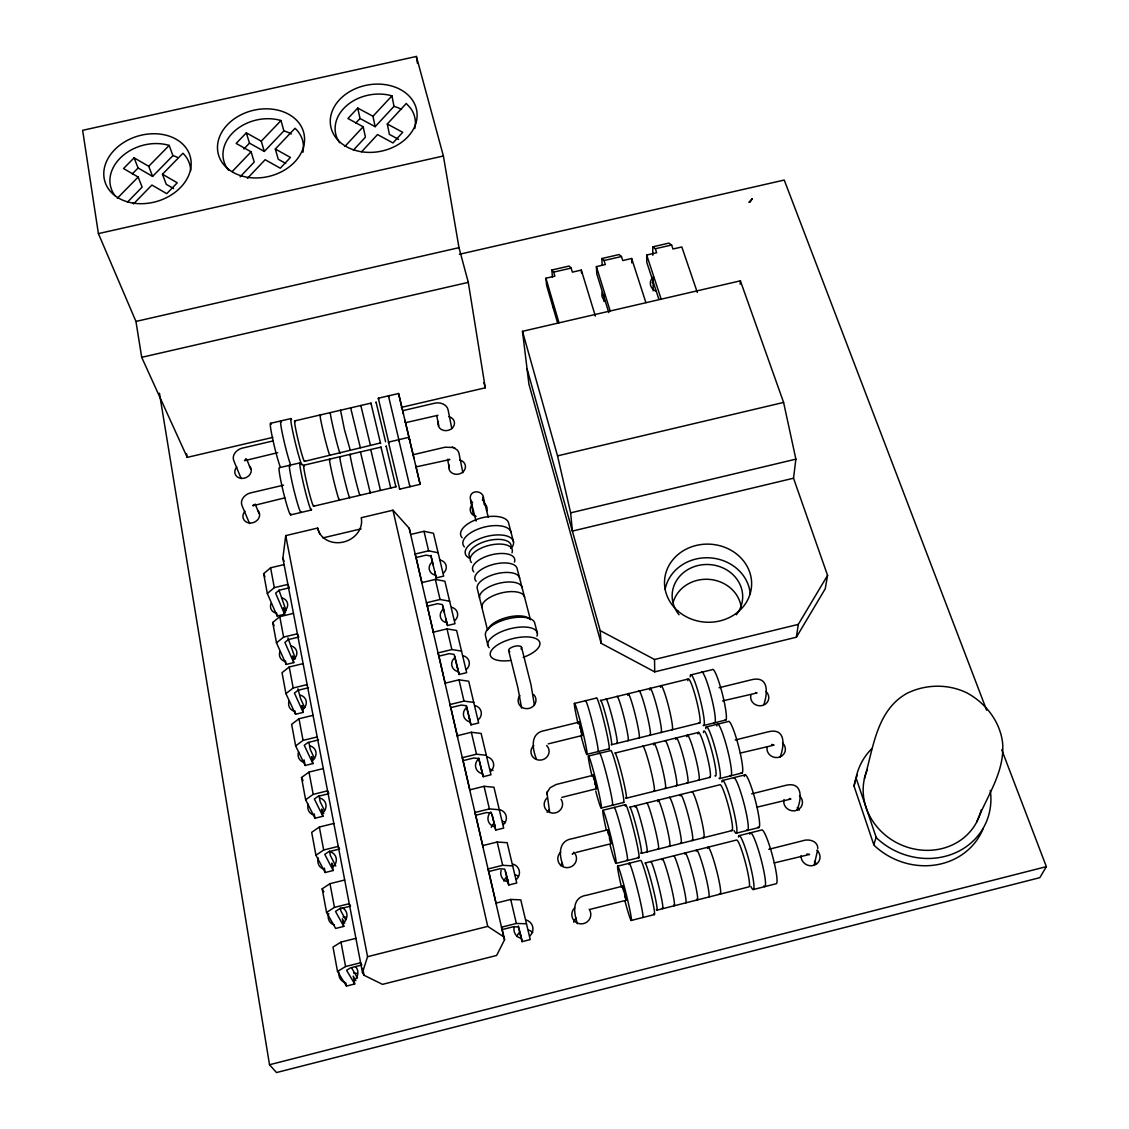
<?xml version="1.0" encoding="UTF-8"?>
<svg xmlns="http://www.w3.org/2000/svg" width="1129" height="1129" viewBox="0 0 1129 1129"><rect width="100%" height="100%" fill="white"/><g stroke="black" fill="none" stroke-linecap="round" stroke-linejoin="round"><path stroke-width="1.5" d="M360.349 447.691L350.667 407.865M360.447 451.925L370.241 492.865L370.213 492.131M360.814 405.494L370.439 445.32M740.172 284.212L740.384 280.825L522.487 331.319L528.922 384.17L601.136 643.29L654.707 671.868L796.382 637.208L825.243 588.773L827.571 575.395L793.518 478.216L795.889 459.15L783.597 402.432L740.384 280.825M350.23 450.048L344.514 429.895L340.521 410.222M982.907 829.194A68.403 62.25 25.9 0 1 875.102 846.256L873.804 844.746L854.103 786.306L854.258 784.5A68.403 62.25 25.9 0 1 857.236 775.242M854.103 786.306L856.332 776.484A69.151 62.829 25.5 0 1 872.082 748.386M763.952 704.298C768.115 691.456 768.284 675.509 751.293 679.813L719.032 687.744M501.77 927.742L504.55 939.765L496.619 955.459L382.491 984.361L364.046 975.273L362.48 972.506L282.871 558.276L285.722 535.612L317.63 528.062A22.425 19.433 -17.6 0 0 343.47 542.033A22.425 19.433 -17.6 0 0 361.224 517.731L392.963 510.209L409.206 528.259L410.377 532.747M796.382 637.208L798.302 624.379L827.571 575.395M780.181 757.023C784.796 744.448 785.474 727.401 768.016 731.86L735.177 740.003M536.247 758.603C532.027 747.765 530.263 732.848 544.63 730.576L579.05 722.123L579.262 724.084M797.003 809.888C802.394 797.328 802.253 780.887 784.951 785.544L751.688 793.856M549.682 812.457L547.015 793.108M547.113 792.558L550.105 787.732L556.272 784.457L593.233 775.242L596.535 788.734L561.861 797.342M548.2 743.884L582.31 735.487L579.05 722.123M546.789 794.251L547.325 791.471M814.192 865.012L817.594 850.222M864.433 778.544C873.281 748.583 876.287 710.649 906.686 693.502C925.357 684.118 948.064 683.666 966.904 692.881C985.631 702.986 1000.04 721.431 1002.608 742.854C1005.022 771.784 986.859 796.27 976.726 821.997M482.464 500.5L483 497.226L484.313 504.734M873.804 844.746L876.146 837.266L856.177 778.304M362.48 972.506L367.56 956.686L285.722 535.612M245.445 459.926L245.882 458.614M253.813 504.762L253.065 505.693L284.79 497.861M576.002 852.466L611.114 843.673L607.727 829.829L607.712 830.549M1001.733 749.755L1046.357 866.649L1039.837 877.656L276.492 1072.55L269.521 1064.732L159.443 393.217M245.487 459.799L244.527 460.688L277.649 452.687M361.619 151.766L377.523 134.563L392.963 142.946L402.728 132.305L387.303 123.992L406.271 103.473L410.533 108.144A40.404 31.316 -10.3 0 1 414.752 128.551M353.448 150.086L365.443 137.159L363.171 126.787L347.915 118.503L357.724 108.045L372.965 116.259L375.153 126.674L393.993 106.366L391.961 95.852L390.832 95.542A40.404 31.316 -10.3 0 0 335.384 124.896A40.404 31.302 -10.3 0 0 339.631 142.776M344.966 146.347L363.171 126.787M372.965 116.259L391.961 95.852M355.691 123.117L360.024 118.489L357.724 108.045M240.152 176.801L254.223 162.04L251.09 151.808L236.159 143.425L246.334 132.841L261.265 141.181L264.313 151.441L283.873 130.908L281.008 120.535L279.893 120.224A40.7 31.457 -13.5 0 0 233.251 132.319A40.7 31.457 -13.5 0 0 228.608 170.225M247.434 178.354L265.146 159.711L280.288 168.207L290.435 157.453L275.321 149.014L295.022 128.269L295.544 128.762A40.7 31.457 -13.5 0 1 303.447 148.224M243.864 149L249.481 143.143L246.334 132.841M232.179 171.594L251.09 151.808M261.265 141.181L281.008 120.535M127.535 202.049L142.141 187.118L138.147 177.041L123.527 168.531L134.097 157.834L148.718 166.288L152.613 176.406L172.92 155.633L169.195 145.415L168.094 145.105A41.096 31.527 -16.6 0 0 121.029 157.284A41.096 31.527 -16.6 0 0 114.989 195.656M133.518 203.897L151.907 185.043L166.725 193.666L177.267 182.785L162.463 174.233L182.926 153.248L183.434 153.756A41.096 31.527 -16.6 0 1 190.688 170.719M117.289 198.295L138.147 177.041M148.718 166.288L169.195 145.415M132.262 173.908L138.091 167.995L134.097 157.834M590.552 909.254L626.172 900.265L622.728 886.152L623.476 890.767M285.411 612.581L283.379 607.811L284.593 614.218L277.127 616.011L267.333 593.515L263.65 573.715L270.593 567.788L284.085 564.585M267.333 593.515L274.319 587.63L287.895 584.399L289.278 587.814L279.131 590.241L275.631 593.177L284.593 614.218M293.921 659.223L292.524 656.02L293.766 662.61L286.187 664.445L276.492 642.867L272.71 622.488L279.78 616.674L293.455 613.386M276.492 642.867L283.619 637.095L297.379 633.778L298.762 637.066L288.459 639.536L284.889 642.415L293.766 662.61M573.447 853.157L572.276 854.103L572.911 853.651M303.108 663.626L289.236 666.971L282.038 672.672L285.933 693.643L295.53 714.248L303.207 712.385L301.923 705.597L303.376 708.8M285.933 693.643L293.187 687.984L307.144 684.611M626.172 900.265L624.831 896.158M313.058 715.334L298.973 718.75L291.635 724.338L295.643 745.93L305.126 765.476L312.916 763.571L311.59 756.599L313.015 759.634M295.643 745.93L303.052 740.398L317.207 736.941M323.769 813.614L321.539 809.084L322.908 816.267L315.005 818.215L305.634 799.769L301.514 777.528L309.007 772.081L323.289 768.581M305.634 799.769L313.199 794.379L327.565 790.85L328.892 793.659L318.138 796.312L314.356 798.993L322.908 816.267M333.831 823.45L319.338 827.035L311.689 832.341L315.937 855.26L325.18 872.505L333.182 870.515L331.785 863.12L333.323 866.098M315.937 855.26L323.67 850.01L338.248 846.397L339.547 849.036L328.638 851.746L324.771 854.357L333.182 870.515M344.74 923.169L342.341 918.78L343.78 926.401L335.652 928.433L326.563 912.458L322.174 888.819L329.993 883.682L344.712 880.013M326.563 912.458L334.452 907.377L349.256 903.68L350.526 906.121L339.462 908.887L335.511 911.428L343.78 926.401M355.917 938.34L340.986 942.094L332.999 947.076L337.529 971.448L346.448 986.069L354.704 983.98L353.208 976.119L355.889 980.692M337.529 971.448L345.587 966.537L360.617 962.755L361.859 964.999L350.611 967.835L346.589 970.277L354.704 983.98M269.521 1064.732L1046.357 866.649M526.467 923.762L516.362 923.466L501.502 927.205L502.165 929.59L513.3 926.782L518.352 926.923L522.078 941.642L530.235 939.582L520.765 899.855L510.703 899.432L495.927 903.144M656.965 910.143L748.964 886.858A24.231 2.794 75.2 0 0 745.323 862.217A24.231 2.794 75.2 0 0 736.475 840.047L644.969 863.05A24.316 1.623 75.8 0 1 653.183 888.735A24.316 1.623 75.8 0 1 656.358 909.508M631.294 920.431L654.397 914.575M753.353 889.525L776.258 883.725A27.844 3.599 75 0 0 772.377 855.345A27.844 3.599 75 0 0 761.736 829.984L738.973 835.7M622.728 886.152L586.798 895.212C571.824 897.16 573.419 912.43 577.483 923.748M768.793 849.318L802.55 840.823C808.547 838.621 817.819 840.738 817.819 848.443M367.56 956.686L487.742 926.373L503.732 936.83L504.55 939.765M774.212 862.937L809.564 854.455L806.953 853.933M607.727 829.829L572.318 838.678C558.305 840.625 558.742 854.808 563.131 865.703M512.679 865.887L502.673 865.308L488.024 868.963L488.744 871.532L499.71 868.794L504.705 869.076L508.727 885.023L516.757 883.005L507.161 842.7L497.183 842.008L482.633 845.635M756.994 807.179L790.879 799.036L789.298 798.513M641.399 853.326L732.072 830.577M616.109 863.375L638.873 857.659M736.39 833.174L758.97 827.515M617.662 866.169L640.637 860.397A27.957 1.821 75.8 0 1 650.022 889.962A27.957 1.821 75.8 0 1 653.719 913.827M499.314 809.747L489.393 808.914L474.956 812.485L475.718 815.251L486.514 812.57L491.482 812.979L495.758 830.069L503.675 828.093L493.952 787.252L484.073 786.306L469.735 789.863M740.342 753.057L774.071 745.126L771.587 744.406M626.313 798.189L710.113 777.345M601.376 808.025L623.815 802.437M719.935 778.502L742.19 772.956M602.787 810.297L625.41 804.667M722.334 780.52L744.773 774.931M486.345 755.287L476.509 754.2L462.283 757.7L463.088 760.636L473.728 758.011L478.64 758.547L483.17 776.696L490.974 774.776L481.137 733.455L471.343 732.269L457.203 735.741M722.532 700.926L757.051 692.952L755.555 692.5M611.664 744.688L699.768 722.927M587.066 754.299L609.194 748.823M703.946 725.425L725.891 720.006M588.336 756.091L610.648 750.587A26.842 1.722 76.1 0 1 619.228 777.316A26.842 1.722 76.1 0 1 623.279 802.112M706.189 726.977L728.318 721.516A26.729 3.429 75.5 0 1 738.93 747.624A26.729 3.429 75.5 0 1 741.217 772.758M698.216 732.509L614.853 753.114A23.342 1.538 76 0 1 622.361 776.343A23.342 1.538 76 0 1 625.833 797.935M473.757 702.421L464.005 701.109L449.991 704.538L450.824 707.629L461.309 705.06L466.192 705.71L470.948 724.86L478.64 722.983L468.704 681.224L458.995 679.827L445.052 683.214M318.547 739.918L307.949 742.515L304.251 745.267L312.916 763.571M527.074 368.929L600.176 630.603L654.538 659.491L798.302 624.379M574.322 703.466L596.31 698.075A26.348 1.679 76.2 0 1 604.523 723.506A26.348 1.679 76.2 0 1 608.714 748.71M690.511 674.987L712.328 669.652A26.235 3.345 75.7 0 1 722.518 694.462A26.235 3.345 75.7 0 1 725.001 719.992M688.111 679.065L600.445 700.559A22.905 1.51 76.2 0 1 607.628 722.659A22.905 1.51 76.2 0 1 611.241 744.59M461.521 651.094L451.868 649.556L438.052 652.915L438.913 656.147L449.257 653.649L454.084 654.397L459.066 674.493L466.658 672.644L456.624 630.504L446.999 628.881L433.254 632.198M449.652 601.221L440.07 599.485L426.452 602.759L427.341 606.146L437.544 603.69L442.328 604.551L447.507 625.508L455.001 623.702L444.882 581.209L435.342 579.389L421.794 582.635M308.513 687.744L298.07 690.271L294.429 693.093L303.207 712.385M793.518 478.216L572.375 531.082L570.639 512.848L557.528 455.862L522.487 331.319M438.108 552.744L428.611 550.825L415.176 554.029L416.093 557.543L426.155 555.143L430.911 556.089L436.274 577.879L443.669 576.115L433.48 533.297L424.01 531.293L410.646 534.469M322.922 537.898L361.082 528.852M570.639 512.848L795.889 459.15M313.664 506.215L395.884 486.811L395.785 486.091M290.675 514.895L311.308 510.026M409.192 438.25L408.966 437.304L388.461 442.116L399.68 489.153L420.157 484.313L416.065 467.053M557.528 455.862L783.597 402.432M404.93 420.27L405.509 422.698L437.939 415.289M304.491 461.38L380.544 442.949M299.975 462.862L279.315 467.702A24.273 1.75 76.4 0 0 283.972 494.53A24.273 1.75 76.4 0 0 290.915 513.977M303.814 465.219L380.995 447.112L381.277 447.903M283.534 485.16L251.273 492.738C245.487 493.782 239.447 499.611 242.1 505.806L249.622 523.602M413.99 458.43L413.115 454.733L445.08 447.211L453.11 447.479M270.607 423.304L290.986 418.563M388.461 441.312L378.328 398.212L398.565 393.513L420.157 484.313M294.768 420.891L370.947 403.138L371.258 404.041M401.331 407.4L485.258 387.811L468.295 282.363L458.981 247.674L443.387 155.985L416.375 56.45L82.643 130.315L98.406 233.604L135.946 321.426L141.704 357.328L187.216 457.372L272.865 437.389M273.077 440.931L242.933 447.973C237.175 449.003 231.276 454.832 233.886 460.957L241.169 478.597M403.49 414.23L402.658 410.688L434.199 403.321C439.633 401.797 447.169 404.069 448.185 410.293L451.826 428.667M557.528 322.668L546.619 285.468L545.914 278.228L554.875 276.168L553.662 272.117L551.827 270.029L569.171 266.035L571.147 268.095L572.361 272.145L581.308 270.085L595.364 316.078M608.799 312.592L596.804 273.91L596.394 266.613L605.313 264.567L604.057 260.531L601.842 258.527L619.129 254.561L621.458 256.537L622.756 260.545L631.661 258.499L645.901 302.614M658.856 299.185L646.804 262.394L646.691 255.041L656.655 252.755L655.328 248.747L652.731 246.842L652.83 255.309M652.068 282.645L653.098 282.405M135.946 321.426L458.981 247.674M459.404 254.279L784.232 180.047L986.647 710.226M141.704 357.328L468.295 282.363M652.731 246.842L668.904 243.116L671.614 245.007L672.955 249.001L681.831 246.955L697.327 292.453M553.662 272.117L571.147 268.095M604.057 260.531L621.458 256.537M655.328 248.747L671.614 245.007M98.406 233.604L443.387 155.985M596.535 788.734L595.533 786.052M453.929 447.79L457.513 450.245L458.882 452.757L462.848 472.698M452.15 447.098L455.1 448.241M448.848 459.235L449.85 459.574L416.022 466.898L415.726 465.67M360.024 118.489L375.153 126.674M398.579 139.361L389.392 134.379L387.303 123.992M249.481 143.143L264.313 151.441M285.764 163.465L278.256 159.26L275.321 149.014M138.091 167.995L152.613 176.406M173.612 188.585L166.259 184.323L162.463 174.233M472.628 502.8L470.708 500.091L476.071 521.132M876.146 837.266L877.459 838.791A69.151 62.829 25.5 0 0 954.795 853.072A69.151 62.829 25.5 0 0 990.274 790.413M582.31 735.487L581.901 734.57M351.669 967.976L357.54 978.095M322.174 888.819L323.84 891.825M345.672 919.768L340.845 910.877L340.266 907.843M611.114 843.673L610.267 841.331M335.75 865.999L330.331 855.443L329.499 851.04M301.514 777.528L303.08 780.675M324.602 810.777L320.128 801.632L319.041 795.931M314.525 758.561L310.221 749.36L308.909 742.43M304.745 707.784L300.582 698.569L297.957 688.803M272.71 622.488L274.107 625.621M295.431 658.842L287.923 637.899M263.65 573.715L264.962 576.764M286.173 610.761L278.976 590.199M255.154 504.07L259.105 513.723M282.871 558.276L284.042 561.198M246.757 459.32L250.582 468.888M317.63 528.062L319.705 533.904M380.586 443.528L370.947 403.138M395.884 486.811L386.118 445.899L386.386 446.703M646.691 255.041L661.142 299.086M376.296 402.87L376.013 401.952L385.582 441.764M388.461 442.116L388.771 443.034M596.394 266.613L610.154 310.898M378.328 398.212L378.652 399.271M545.914 278.228L558.982 322.753M581.562 733.497L580.941 731.296M398.989 440.635L398.72 439.703L409.926 486.726L409.771 485.907M388.743 396.928L388.447 395.856L399.257 441.368M405.509 422.698L405.255 421.625M609.378 838.127L609.843 839.835M483.918 382.717L485.258 387.811M513.526 541.92L508.727 523.503A24.697 11.6 -14.2 0 0 479.458 518.507A24.697 11.6 -14.2 0 0 462.114 537.7M537.376 633.2L534.821 623.462A25.431 10.711 -14.4 0 0 508.219 618.748A25.431 10.711 -14.4 0 0 485.414 635.429L487.813 645.209M594.658 782.792L595.11 784.514M530.432 619.722L517.181 568.804A21.761 9.752 -14.3 0 0 491.524 564.923A21.761 9.752 -14.3 0 0 476.099 581.252M488.321 517.392L483.649 499.103C484.073 489.605 468.521 489.167 470.44 499.343L473.404 514.626M521.57 647.383L531.025 684.837L534.44 705.315M518.366 925.907L521.711 939.13M508.643 650.657L517.901 687.815L521.612 708.137M505.538 871.433L508.487 883.146M508.205 882.497L506.949 877.529L508.727 885.023M482.76 774.663L478.781 758.095M492.258 815.237L495.208 827.035M487.516 630.109L477.214 588.435A21.818 9.681 -14.3 0 1 496.689 573.701A21.818 9.681 -14.3 0 1 519.636 578.246M458.727 672.828L454.677 655.921M470.158 721.346L466.432 705.766M430.925 555.355L433.24 565.022M409.39 438.998L409.615 439.915L405.706 423.417M579.897 727.062L580.306 728.784M402.432 409.855L398.565 393.513M413.031 454.422L408.966 437.304M434.778 571.57L436.274 577.879M442.864 605.85L444.389 612.299M445.983 619.017L447.507 625.508M457.485 667.818L459.066 674.493M469.325 718.002L470.948 724.86M481.504 769.639L483.17 776.696M494.036 822.787L495.758 830.069M520.257 933.923L522.078 941.642M424.01 531.293L428.611 550.825M435.342 579.389L440.07 599.485M446.999 628.881L451.868 649.556M458.995 679.827L464.005 701.109M471.343 732.269L476.509 754.2M484.073 786.306L489.393 808.914M497.183 842.008L502.673 865.308M510.703 899.432L516.362 923.466M415.952 556.78L421.907 582.55M427.468 606.583L433.437 632.353M438.602 654.679L445.348 683.878M450.908 707.911L457.668 737.11M463.229 761.158L469.989 790.342M475.549 814.39L483.099 847.018M488.659 871.066L496.21 903.694M409.206 528.259L503.732 936.83M392.963 510.209L487.742 926.373M608.517 834.557L607.882 831.565M593.84 779.32L593.134 775.228M436.697 415.571L438.856 425.873M447.536 459.32L449.271 467.66M362.719 968.372L364.046 975.273M270.593 567.788L274.319 587.63M279.78 616.674L283.619 637.095M289.236 666.971L293.187 687.984M298.973 718.75L303.052 740.398M309.007 772.081L313.199 794.379M319.338 827.035L323.67 850.01M329.993 883.682L334.452 907.377M340.986 942.094L345.587 966.537M276.52 612.807L277.127 616.011M285.581 661.142L286.187 664.445M294.895 710.847L295.53 714.248M304.082 759.902L305.126 765.476M314.187 813.896L315.005 818.215M324.348 868.06L325.18 872.505M345.855 982.922L346.448 986.069M186.638 453.914L187.216 457.372M416.375 56.45L417.434 63.323M399.567 488.321L399.68 489.153M390.676 487.305L390.761 488.024L380.995 447.112M551.827 270.029L552.462 277.014M600.176 630.603L601.136 643.29M581.308 270.085L581.506 272.992M380.445 489.718L380.501 490.438L370.721 449.511M601.842 258.527L602.194 265.414M603.676 294.627L604.029 301.499M631.661 258.499L631.774 262.902M654.538 659.491L654.707 671.868M653.056 277.325L653.183 290.845M330.218 851.788A9.498 8.792 -35.9 0 1 333.097 866.945M323.967 869.217A9.498 8.792 -35.9 0 1 318.392 858.068M320.029 798.09A9.342 8.552 -32 0 1 322.823 812.795M313.82 815.025A9.342 8.552 -32 0 1 308.358 804.201M342.2 907.674A9.681 9.018 -40.9 0 1 343.682 922.718M334.424 925.046A9.681 9.018 -40.9 0 1 328.722 913.559M343.061 917.002A9.512 8.891 -41.9 0 1 346.236 917.312M355.607 966.622A9.879 9.244 -47 0 1 354.591 980.198M345.192 982.569A9.879 9.244 -47 0 1 338.954 972.351M353.716 973.156A9.709 9.103 -48 0 1 356.947 973.48M526.185 920.05A9.582 9.357 -32.5 0 1 529.953 935.856M520.667 938.213A9.582 9.357 -32.5 0 1 514.33 926.57M516.913 936.548A9.427 9.215 -34.9 0 1 519.481 932.427M528.57 930.127A9.427 9.215 -34.9 0 1 532.676 932.568M512.834 864.052A9.427 9.088 -23.9 0 1 516.489 879.392M507.344 881.693A9.427 9.088 -23.9 0 1 501.135 870.403M503.915 881.184A9.272 8.961 -25.1 0 1 506.455 877.162M515.417 874.919A9.272 8.961 -25.1 0 1 518.282 876.273M499.879 809.691A9.286 8.834 -19.9 0 1 503.435 824.579M494.403 826.823A9.286 8.834 -19.9 0 1 490.889 811.92M459.686 459.969A8.397 7.254 -11 0 1 465.077 468.888A8.397 7.254 -11 0 1 454.564 474.095A8.397 7.254 -11 0 1 449.187 465.162M249.467 465.995A8.425 7.099 -19.9 0 1 248.62 475.972A8.425 7.099 -19.9 0 1 237.245 476.875A8.425 7.099 -19.9 0 1 236.808 467.011M448.792 416.657A8.284 7.07 -10.9 0 1 454.098 425.351A8.284 7.07 -10.9 0 1 443.697 430.431A8.284 7.07 -10.9 0 1 438.419 421.738M533.58 694.448A8.99 8.326 -10.9 0 1 533.565 705.907A8.99 8.326 -10.9 0 1 521.273 706.867A8.99 8.326 -10.9 0 1 519.904 695.506M476.085 516.461A8.496 7.451 -10.5 0 1 471.95 504.931M484.877 503.901A8.496 7.451 -10.5 0 1 486.726 511.127M765.956 691.484A9.117 8.369 10.5 0 1 767.311 702.252A9.117 8.369 10.5 0 1 756.105 705.004A9.117 8.369 10.5 0 1 750.884 695.196M546.634 745.507A9.117 8.566 -11 0 1 546.281 757.658A9.117 8.566 -11 0 1 533.424 757.601A9.117 8.566 -11 0 1 533.805 745.45M291.155 645.915A8.905 7.889 -24.4 0 1 293.723 659.435M285.087 661.509A8.905 7.889 -24.4 0 1 279.936 651.602M573.899 852.197A9.385 9.088 -11.7 0 1 573.631 865.068A9.385 9.088 -11.7 0 1 560.379 864.955A9.385 9.088 -11.7 0 1 560.676 852.085M282.067 597.975A8.778 7.677 -22.8 0 1 284.55 611.128M276.04 613.16A8.778 7.677 -22.8 0 1 270.988 603.521M300.512 695.21A9.046 8.101 -26.4 0 1 303.151 709.097M294.401 711.228A9.046 8.101 -26.4 0 1 289.151 701.024M799.473 795.733A9.441 8.82 19.5 0 1 800.969 807.136A9.441 8.82 19.5 0 1 789.439 810.029A9.441 8.82 19.5 0 1 783.978 799.614M797.243 807.644A9.286 8.693 20.4 0 1 799.177 810.17M560.534 865.689A9.23 8.961 -12.1 0 1 562.44 863.135M589.183 909.198A9.526 9.357 -12.9 0 1 587.094 921.913A9.526 9.357 -12.9 0 1 574.096 920.671A9.526 9.357 -12.9 0 1 574.717 907.815M573.772 922.181A9.357 9.23 -13.9 0 1 576.27 918.075M310.136 745.916A9.187 8.326 -28.8 0 1 312.846 760.212M303.969 762.385A9.187 8.326 -28.8 0 1 298.62 751.872M561.057 799.247A9.244 8.82 -11.3 0 1 558.954 811.243A9.244 8.82 -11.3 0 1 546.351 810.128A9.244 8.82 -11.3 0 1 547.043 797.991M547.128 812.259A9.088 8.707 -11.5 0 1 549.004 809.775M782.468 742.854A9.272 8.595 14.5 0 1 783.893 753.932A9.272 8.595 14.5 0 1 772.532 756.755A9.272 8.595 14.5 0 1 767.184 746.65M816.973 850.208A9.625 9.046 25.7 0 1 814.136 865.266A9.625 9.046 25.7 0 1 801.04 855.726M814.418 861.371A9.469 8.919 26.8 0 1 816.394 863.953M679.051 614.755A35.281 31.739 3.7 0 1 683.511 572.601A35.281 31.739 3.7 0 1 730.618 572.615A35.281 31.739 3.7 0 1 736.334 614.769M655.822 291.141A11.022 9.074 -1.5 0 1 653.522 276.887M604.989 300.935A11.036 9.103 -3.3 0 1 602.265 292.157M553.549 308.118A11.05 9.145 -5.2 0 1 553.323 304.929M257.779 510.294A8.538 7.282 -20.9 0 1 256.946 520.525A8.538 7.282 -20.9 0 1 245.416 521.457A8.538 7.282 -20.9 0 1 244.951 511.31M487.305 756.896A9.145 8.58 -17.6 0 1 490.748 771.361M481.843 773.563A9.145 8.58 -17.6 0 1 478.442 759.083M475.083 705.611A9.018 8.34 -16.2 0 1 478.428 719.667M469.65 721.812A9.018 8.34 -16.2 0 1 466.333 707.742M463.2 655.766A8.891 8.115 -15.2 0 1 466.446 669.426M457.795 671.529A8.891 8.115 -15.2 0 1 451.868 665.729A8.891 8.115 -15.2 0 1 454.578 657.854M451.642 607.289A8.764 7.889 -14.5 0 1 454.818 620.569M446.28 622.629A8.764 7.889 -14.5 0 1 440.437 617.013A8.764 7.889 -14.5 0 1 443.132 609.335M440.409 560.139A8.651 7.677 -13.9 0 1 443.485 573.066M435.06 575.084A8.651 7.677 -13.9 0 1 429.33 569.609A8.651 7.677 -13.9 0 1 432.012 562.143M673.18 602.265A34.731 31.358 4 0 1 708.956 579.36A34.731 31.358 4 0 1 741.174 607.021M491.284 827.402A9.131 8.707 -20.5 0 1 493.796 823.507M502.631 821.305A9.131 8.707 -20.5 0 1 505.453 822.618M490.226 769.216A9.004 8.467 -18 0 1 492.992 770.486M393.993 106.366A40.122 31.203 -10.3 0 1 401.571 109.4M303.334 149.578A40.7 31.457 -13.5 0 1 302.911 152.302M172.92 155.633A40.785 31.4 -16.7 0 1 177.606 157.411M283.873 130.908A40.404 31.33 -13.6 0 1 291.338 133.984M669.215 797.399A23.765 2.089 75.7 0 1 677.668 821.644A23.765 2.089 75.7 0 1 680.477 842.94M680.237 795.889A23.765 2.23 75.6 0 1 688.351 815.787A23.765 2.23 75.6 0 1 691.781 840.103M657.741 801.505A23.78 1.948 75.8 0 1 665.461 821.503A23.78 1.948 75.8 0 1 669.172 845.776M646.635 803.029A23.794 1.792 75.8 0 1 654.749 827.374A23.794 1.792 75.8 0 1 657.854 848.613M635.218 807.108A23.794 1.651 75.9 0 1 642.528 827.247A23.794 1.651 75.9 0 1 646.536 851.464M640.863 852.875A23.808 1.581 75.9 0 0 637.532 831.678A23.808 1.581 75.9 0 0 629.686 807.249L719.879 784.782A23.723 2.724 75.4 0 1 729.108 808.787A23.723 2.724 75.4 0 1 731.253 830.21M625.311 806.134A27.378 1.764 75.9 0 1 633.538 829.321A27.378 1.764 75.9 0 1 638.266 857.137M614.105 807.489A27.392 1.609 76 0 1 622.883 835.658A27.392 1.609 76 0 1 626.934 859.973M606.344 829.998A27.406 1.439 76.1 0 1 604.805 814.701A27.406 1.439 76.1 0 1 615.587 857.969A27.406 1.439 76.1 0 1 610.126 845.212M721.897 782.072A27.279 3.189 75.4 0 1 733.017 808.11A27.279 3.189 75.4 0 1 734.048 830.549M733.554 777.726A27.279 3.345 75.3 0 1 744.434 805.245A27.279 3.345 75.3 0 1 746.678 829.914M691.752 791.782A23.751 2.371 75.6 0 1 700.559 815.928A23.751 2.371 75.6 0 1 703.071 837.281M744.265 776.498A27.265 3.514 75.3 0 1 754.962 798.965A27.265 3.514 75.3 0 1 757.912 827.091M684.809 854.103A24.273 2.131 75.5 0 1 693.135 875.398A24.273 2.131 75.5 0 1 696.551 899.333M696.212 851.238A24.273 2.286 75.5 0 1 703.931 869.415A24.273 2.286 75.5 0 1 708.786 897.033M673.632 855.838A24.288 1.99 75.6 0 1 681.521 878.306A24.288 1.99 75.6 0 1 685.769 902.847M661.975 859.846A24.302 1.849 75.7 0 1 669.892 881.255A24.302 1.849 75.7 0 1 673.604 905.148M650.699 861.596A24.302 1.693 75.8 0 1 659.011 887.267A24.302 1.693 75.8 0 1 662.116 908.055M629.036 864.56A27.971 1.637 75.9 0 1 636.558 885.842A27.971 1.637 75.9 0 1 642.853 917.496M621.5 887.225A27.985 1.468 76 0 1 619.652 870.515A27.985 1.468 76 0 1 630.815 915.012A27.985 1.468 76 0 1 624.986 901.069M738.465 837.069A27.872 3.26 75.2 0 1 750.122 864.715A27.872 3.26 75.2 0 1 750.841 886.434M749.811 834.218A27.858 3.429 75.1 0 1 760.805 858.28A27.858 3.429 75.1 0 1 763.726 885.983M707.601 848.373A24.259 2.427 75.4 0 1 716.365 869.542A24.259 2.427 75.4 0 1 719.469 893.533M664.925 740.737A23.3 2.173 75.8 0 1 673.194 763.74A23.3 2.173 75.8 0 1 676.017 785.445M653.649 744.928A23.3 2.032 75.9 0 1 661.171 763.599A23.3 2.032 75.9 0 1 664.882 788.211M675.791 739.453A23.286 2.314 75.8 0 1 683.708 758.011A23.286 2.314 75.8 0 1 687.138 782.679M686.855 736.715A23.272 2.456 75.7 0 1 694.97 755.216A23.272 2.456 75.7 0 1 698.258 779.913M697.905 733.977A23.272 2.583 75.7 0 1 706.218 752.422A23.272 2.583 75.7 0 1 709.365 777.147M703.438 732.608A23.272 2.653 75.6 0 1 711.849 751.025A23.272 2.653 75.6 0 1 714.925 775.764M705.808 728.685A26.757 3.105 75.6 0 1 715.546 749.839A26.757 3.105 75.6 0 1 719.032 778.276M716.844 725.961A26.743 3.26 75.6 0 1 726.808 747.045A26.743 3.26 75.6 0 1 730.124 775.51M592.005 776.089A26.856 1.397 76.2 0 1 590.199 759.916A26.856 1.397 76.2 0 1 600.755 802.296A26.856 1.397 76.2 0 1 595.717 790.992M599.499 753.339A26.856 1.566 76.1 0 1 607.882 780.125A26.856 1.566 76.1 0 1 612.101 804.906M642.697 746.241A23.314 1.891 75.9 0 1 650.614 769.343A23.314 1.891 75.9 0 1 653.733 790.992M638.859 691.146A22.876 1.976 76 0 1 646.621 713.062A22.876 1.976 76 0 1 649.739 735.092M649.669 690.031A22.862 2.117 76 0 1 657.007 707.446A22.862 2.117 76 0 1 660.705 732.382M627.809 695.393A22.89 1.849 76.1 0 1 634.766 712.907A22.89 1.849 76.1 0 1 638.746 737.801M616.928 696.522A22.89 1.708 76.1 0 1 624.351 718.538A22.89 1.708 76.1 0 1 627.752 740.525M605.948 699.218A22.905 1.566 76.1 0 1 613.202 721.276A22.905 1.566 76.1 0 1 616.744 743.235M585.316 700.77A26.362 1.524 76.2 0 1 593.346 726.243A26.362 1.524 76.2 0 1 597.693 751.434M578.076 723.731A26.362 1.369 76.3 0 1 576.227 707.333A26.362 1.369 76.3 0 1 586.6 749.628A26.362 1.369 76.3 0 1 580.885 735.191M690.2 676.85A26.263 3.034 75.8 0 1 699.472 696.621A26.263 3.034 75.8 0 1 703.127 725.397M701.419 672.319A26.249 3.189 75.8 0 1 711.425 697.2A26.249 3.189 75.8 0 1 714.064 722.701M660.578 687.349A22.862 2.258 75.9 0 1 668.114 704.708A22.862 2.258 75.9 0 1 671.684 729.673M687.843 680.674A22.834 2.597 75.8 0 1 695.845 697.891A22.834 2.597 75.8 0 1 699.077 722.913M479.571 597.961A21.888 9.596 -14.3 0 1 499.117 583.27A21.888 9.596 -14.3 0 1 522.106 587.729M473.785 571.853A21.705 9.822 -14.3 0 1 491.863 554.706A21.705 9.822 -14.3 0 1 514.429 562.115M471.47 562.51A21.649 9.893 -14.3 0 1 489.478 545.293A21.649 9.893 -14.3 0 1 512.016 552.801M470.313 557.853A21.62 9.935 -14.3 0 1 488.278 540.593A21.62 9.935 -14.3 0 1 510.802 548.172M469.636 558.276A24.838 11.445 -14.3 0 1 472.19 542.682A24.838 11.445 -14.3 0 1 503.351 535.231A24.838 11.445 -14.3 0 1 511.211 548.327M464.386 546.902A24.767 11.53 -14.2 0 1 481.801 527.793A24.767 11.53 -14.2 0 1 511.112 532.69M510.491 660.479A25.572 10.528 -14.4 0 1 493.641 647.905A25.572 10.528 -14.4 0 1 534.37 637.998A25.572 10.528 -14.4 0 1 523.193 657.388M489.21 647.693A25.501 10.613 -14.4 0 1 510.717 628.599A25.501 10.613 -14.4 0 1 536.924 636.121M481.942 607.543A21.945 9.526 -14.3 0 1 501.558 592.908A21.945 9.526 -14.3 0 1 524.59 597.255M488.165 629.163A22.1 9.328 -14.4 0 1 507.74 617.224A22.1 9.328 -14.4 0 1 529.755 619.115M509.828 651.772A6.675 2.738 -14.4 0 1 510.449 648.032A6.675 2.738 -14.4 0 1 518.775 645.915A6.675 2.738 -14.4 0 1 521.019 648.935M340.125 452.419A20.802 0.804 76.5 0 1 334.89 434.933A20.802 0.804 76.5 0 1 330.374 412.593M301.584 464.287A23.963 1.425 76.4 0 1 293.582 435.342A23.963 1.425 76.4 0 1 291.607 419.551M302.374 464.386A23.963 1.425 76.4 0 1 302.163 465.12M290.407 464.301A23.977 1.566 76.4 0 1 282.645 434.877A23.977 1.566 76.4 0 1 281.446 421.921M329.993 454.804A20.816 0.917 76.4 0 1 323.981 434.693A20.816 0.917 76.4 0 1 320.664 415.825M304.661 460.745A20.83 1.214 76.4 0 1 298.268 440.691A20.83 1.214 76.4 0 1 295.304 421.738M280.161 466.7A23.977 1.693 76.3 0 1 272.329 437.276A23.977 1.693 76.3 0 1 271.285 424.278M359.968 495.292A21.056 0.706 76.5 0 1 353.687 472.091A21.056 0.706 76.5 0 1 350.54 455.114M349.722 496.972A21.056 0.819 76.5 0 1 343.922 477.214A21.056 0.819 76.5 0 1 340.281 457.513M311.477 509.123A24.259 1.468 76.5 0 1 304.124 486.528A24.259 1.468 76.5 0 1 300.568 463.723M301.203 511.55A24.259 1.609 76.4 0 1 293.667 488.998A24.259 1.609 76.4 0 1 290.28 466.136M339.476 499.385A21.07 0.946 76.5 0 1 333.507 479.656A21.07 0.946 76.5 0 1 330.021 459.926M313.806 505.439A21.084 1.242 76.5 0 1 307.455 485.795A21.084 1.242 76.5 0 1 304.322 465.952M665.136 589.324A42.958 38.64 3.7 0 1 709.661 557.839A42.958 38.64 3.7 0 1 750.305 594.32M981.2 809.888A60.656 55.109 25.5 0 1 905.472 846.567A60.656 55.109 25.5 0 1 867.439 769.456M752.21 198.746L750.065 202.218L748.88 202.331L752.21 198.746M253.63 505.185L252.896 505.623L253.602 505.284M755.922 692.769L755.978 692.769M133.024 203.079A44.454 34.011 -16.6 0 0 190.42 157.284A44.454 34.011 -16.6 0 0 118.997 145.824A44.454 34.011 -16.6 0 0 133.024 203.079M240.999 175.757A44.031 33.941 -13.5 0 0 304.52 137.71A44.031 33.941 -13.5 0 0 237.542 116.696A44.031 33.941 -13.5 0 0 240.999 175.757M354.845 150.242A43.721 33.799 -10.3 0 0 416.996 112.604A43.721 33.799 -10.3 0 0 349.214 91.901A43.721 33.799 -10.3 0 0 354.845 150.242M678.021 611.128A43.594 39.063 3.5 0 0 750.418 592.88A43.594 39.063 3.5 0 0 695.76 545.561A43.594 39.063 3.5 0 0 678.021 611.128"/></g></svg>
